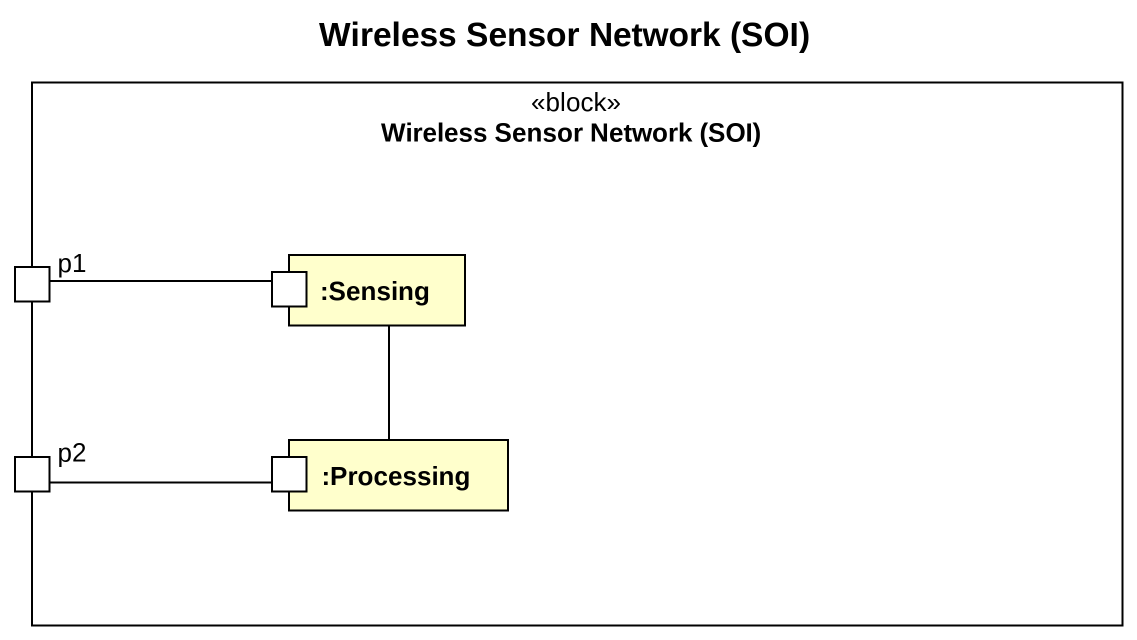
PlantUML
@startuml
title Wireless Sensor Network (SOI)
rectangle "Wireless Sensor Network (SOI)" as Wireless_Sensor_Network_SOI <<block>> {
  port p1
  rectangle ":Sensing" as Sensing {
    port " " as port1
  }
  rectangle ":Processing" as Processing {
    port " " as port2
  }
  port p2
}
p1 -right- port1
Sensing -- Processing
p2 -right- port2
@enduml
